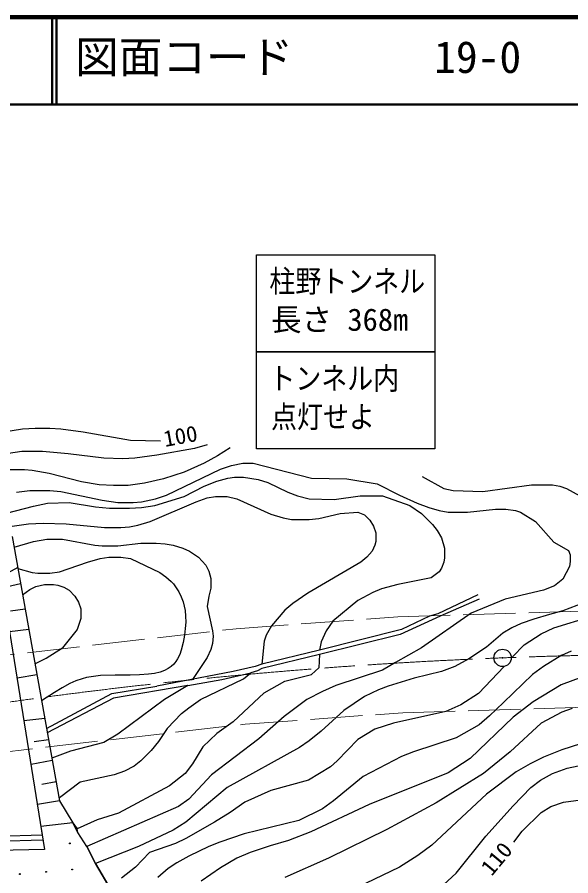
# Model space of a CAD drawing. Units: millimetres, scale not verified. Extents: x -136300 to 507753, y -1132897 to 49634.
# Drawn here: x -58494 to 4932, y -48822 to 49634 of the extents above; entities that cross this region are included whole.
import ezdxf
from ezdxf.enums import TextEntityAlignment as Align

# ---------------------------------------------------------------- set-up
doc = ezdxf.new("R2010")
doc.units = ezdxf.units.MM
doc.header["$LTSCALE"] = 1000
doc.linetypes.add('CHAIN', pattern=[18.5, 12, -1.5, 3.5, -1.5])
doc.linetypes.add('DASHED', pattern=[7.5, 6, -1.5])
for name, color, linetype, lineweight in [('M-BGD', 7, 'Continuous', 25), ('M-BMK', 2, 'CHAIN', 13), ('M-BMK-SRVR', 3, 'Continuous', 25), ('M-STR-STR2', 171, 'DASHED', 13), ('M-STR-STRC', 7, 'Continuous', 25), ('M-TTL', 2, 'Continuous', 140), ('M-TTL-LINE', 7, 'Continuous', 50), ('M-TTL-TXT', 7, 'Continuous', 13)]:
    doc.layers.add(name, color=color, linetype=linetype, lineweight=lineweight)
doc.styles.add('ＭＳ ゴシック', font='')
doc.styles.get('ＭＳ ゴシック').set_extended_font_data('MS Gothic')

# ---------------------------------------------------------------- blocks, each defined once
blk = doc.blocks.new('BUHIN16')
at = {"color": 3, "linetype": 'Continuous', "lineweight": 25}
for radius in [995, 30]:
    blk.add_circle((0, 0), radius, dxfattribs=at)

msp = doc.modelspace()

# ---------------------------------------------------------------- linework, layer by layer
at = {"layer": 'M-BGD'}
for p, q in [((-57891, 2377), (-60007, 2038)), ((-56451, 2462), (-57891, 2377)), ((-54758, 2462), (-56451, 2462)), ((-53488, 2377), (-54758, 2462)), ((-50948, 2038), (-53488, 2377)), ((-45529, 1107), (-50948, 2038)), ((-42058, 1022), (-45529, 1107)), ((-38163, 176), (-42481, -586)), ((-36724, 599), (-38163, 176)), ((-34099, 260), (-35539, -671)), ((-57975, -163), (-62039, -756)), ((-55605, -163), (-57975, -163)), ((-52641, -417), (-55605, -163)), ((-48577, -925), (-52641, -417)), ((-46376, -1010), (-48577, -925)), ((-45021, -925), (-46376, -1010)), ((-42481, -586), (-45021, -925)), ((-35539, -671), (-37063, -1518)), ((-37063, -1518), (-39349, -2534)), ((-35200, -2195), (-33930, -1772)), ((-33930, -1772), (-32660, -1518)), ((-32660, -1518), (-31475, -1518)), ((-31475, -1518), (-24786, -3211)), ((-57637, -2280), (-59330, -2280)), ((-56790, -2364), (-57637, -2280)), ((-54843, -2703), (-56790, -2364)), ((-51117, -3634), (-54843, -2703)), ((-39349, -2534), (-41719, -3296)), ((-41381, -5158), (-35200, -2195)), ((-49085, -3973), (-51117, -3634)), ((-43921, -3804), (-45783, -4058)), ((-41719, -3296), (-43921, -3804)), ((-37063, -4142), (-35623, -3550)), ((-35623, -3550), (-34353, -3211)), ((-34353, -3211), (-33591, -3126)), ((-33591, -3126), (-32575, -3126)), ((-32575, -3126), (-30882, -3380)), ((-30882, -3380), (-29781, -3719)), ((-29781, -3719), (-27495, -4820)), ((-24786, -3211), (-20722, -3296)), ((-20722, -3296), (-17251, -3888)), ((-17251, -3888), (-14711, -5158)), ((-12086, -3042), (-9631, -4396)), ((-58568, -4820), (-57044, -4650)), ((-57044, -4650), (-54758, -4650)), ((-54758, -4650), (-53488, -4735)), ((-53488, -4735), (-48747, -5751)), ((-47477, -4058), (-49085, -3973)), ((-45783, -4058), (-47477, -4058)), ((-39349, -5328), (-37063, -4142)), ((-27495, -4820), (-26395, -5243)), ((-9631, -4396), (-8530, -4650)), ((-8530, -4650), (-5143, -4735)), ((-5143, -4735), (445, -3973)), ((445, -3973), (2815, -3973)), ((2815, -3973), (3662, -4142)), ((3662, -4142), (4424, -4396)), ((4424, -4396), (5948, -5243)), ((-48747, -5751), (-46969, -6005)), ((-44259, -5920), (-42651, -5582)), ((-42735, -6344), (-39349, -5328)), ((-42651, -5582), (-41381, -5158)), ((-37994, -5920), (-36724, -5497)), ((-36724, -5497), (-35793, -5328)), ((-35793, -5328), (-34438, -5328)), ((-34438, -5328), (-33337, -5582)), ((-33337, -5582), (-29443, -7360)), ((-26395, -5243), (-25040, -5582)), ((-25040, -5582), (-22161, -5666)), ((-22161, -5666), (-19198, -5243)), ((-19198, -5243), (-16658, -5243)), ((-16658, -5243), (-13525, -6344)), ((-14711, -5158), (-12679, -6090)), ((-61447, -7698), (-56621, -6428)), ((-56621, -6428), (-55012, -6090)), ((-55012, -6090), (-52557, -6005)), ((-52557, -6005), (-49509, -6513)), ((-49509, -6513), (-47900, -6682)), ((-47900, -6682), (-45614, -6682)), ((-46969, -6005), (-45191, -6005)), ((-45614, -6682), (-44259, -6598)), ((-45191, -6005), (-44259, -5920)), ((-44259, -6598), (-42735, -6344)), ((-43243, -8206), (-37994, -5920)), ((-13525, -6344), (-12171, -7275)), ((-12679, -6090), (-11324, -6598)), ((-11324, -6598), (-10139, -6936)), ((-6921, -7106), (-3704, -6767)), ((-3704, -6767), (-2519, -6767)), ((-2519, -6767), (-1418, -6936)), ((-29443, -7360), (-28003, -7783)), ((-28003, -7783), (-27072, -7952)), ((-25040, -7952), (-23939, -7868)), ((-23939, -7868), (-21484, -7275)), ((-21484, -7275), (-19452, -7106)), ((-19452, -7106), (-18690, -7444)), ((-18690, -7444), (-18097, -8037)), ((-12171, -7275), (-10901, -8545)), ((-10139, -6936), (-9123, -7106)), ((-9123, -7106), (-6921, -7106)), ((-1418, -6936), (-825, -7106)), ((-825, -7106), (868, -8206)), ((-59076, -8714), (-57213, -8460)), ((-57213, -8460), (-55520, -8376)), ((-55520, -8376), (-52895, -8460)), ((-52895, -8460), (-48493, -8884)), ((-46630, -8884), (-45614, -8799)), ((-45614, -8799), (-44683, -8630)), ((-44683, -8630), (-43243, -8206)), ((-27072, -7952), (-25040, -7952)), ((-18097, -8037), (-17674, -8714)), ((-17674, -8714), (-17420, -9476)), ((-10901, -8545), (-10393, -9222)), ((868, -8206), (2985, -10577)), ((-48493, -8884), (-46630, -8884)), ((-17420, -9476), (-17420, -10492)), ((-10393, -9222), (-9885, -10069)), ((-59076, -9900), (-53657, -40210)), ((-58856, -11132), (-56621, -10492)), ((-56621, -10492), (-55097, -10238)), ((-55097, -10238), (-53319, -10238)), ((-53319, -10238), (-49593, -10916)), ((-46969, -11000), (-44344, -10662)), ((-44344, -10662), (-42566, -10662)), ((-42566, -10662), (-41550, -10746)), ((-41550, -10746), (-40619, -10916)), ((-17420, -10492), (-17505, -10916)), ((-9885, -10069), (-9546, -11254)), ((2985, -10577), (4678, -11508)), ((-49593, -10916), (-48747, -11000)), ((-48747, -11000), (-46969, -11000)), ((-40619, -10916), (-39518, -11254)), ((-39518, -11254), (-38756, -11593)), ((-38756, -11593), (-37740, -12270)), ((-17843, -11593), (-18436, -12270)), ((-17505, -10916), (-17843, -11593)), ((-9546, -11254), (-9546, -12355)), ((4678, -11508), (4847, -12016)), ((-50440, -12863), (-49001, -12440)), ((-49001, -12440), (-47985, -12270)), ((-47985, -12270), (-46630, -12270)), ((-46630, -12270), (-45529, -12440)), ((-45529, -12440), (-42143, -14048)), ((-37740, -12270), (-36893, -13202)), ((-18436, -12270), (-19113, -12863)), ((-9546, -12355), (-9631, -12863)), ((4847, -12778), (4763, -13371)), ((4847, -12016), (4847, -12778)), ((-58438, -13470), (-62643, -15758)), ((-58418, -13583), (-56790, -14048)), ((-53657, -13964), (-50440, -12863)), ((-36893, -13202), (-36555, -13879)), ((-19113, -12863), (-25209, -16419)), ((-9885, -13540), (-10139, -13964)), ((-9631, -12863), (-9885, -13540)), ((4763, -13371), (4001, -14810)), ((-56790, -14048), (-56113, -14133)), ((-56113, -14133), (-54758, -14133)), ((-54758, -14133), (-53657, -13964)), ((-36555, -13879), (-36301, -14726)), ((-36301, -14726), (-36301, -15826)), ((-11070, -14641), (-14880, -15403)), ((-10139, -13964), (-11070, -14641)), ((-58106, -15330), (-62547, -16355)), ((-57044, -15996), (-56367, -15657)), ((-56367, -15657), (-55351, -15403)), ((-55351, -15403), (-54335, -15403)), ((-54335, -15403), (-53827, -15488)), ((-53827, -15488), (-53149, -15742)), ((-53149, -15742), (-52557, -16080)), ((-14880, -15403), (-16743, -15911)), ((3069, -15572), (1799, -16080)), ((4001, -14810), (3069, -15572)), ((-60177, -15808), (-55352, -45798)), ((-57878, -16603), (-57044, -15996)), ((-52557, -16080), (-51879, -16758)), ((-36301, -15826), (-36555, -16758)), ((-25209, -16419), (-26903, -17604)), ((-17759, -16334), (-19452, -17266)), ((-16743, -15911), (-17759, -16334)), ((-5736, -16588), (-10308, -18790)), ((1799, -16080), (-2603, -17096)), ((-51879, -16758), (-51456, -17435)), ((-51456, -17435), (-51202, -18197)), ((-36555, -16758), (-36724, -17943)), ((-26903, -17604), (-27834, -18366)), ((-19452, -17266), (-22331, -19636)), ((-5567, -17096), (-10054, -19044)), ((-2603, -17096), (-6498, -18705)), ((8149, -16842), (4001, -18451)), ((-57585, -18242), (-59246, -18478)), ((-51202, -18197), (-51202, -19298)), ((-36724, -17943), (-36131, -20737)), ((-27834, -18366), (-29358, -20144)), ((-6498, -18705), (-12171, -22684)), ((4001, -18451), (2477, -18874)), ((2985, -20398), (9250, -18451)), ((-51202, -19298), (-51625, -20568)), ((-22331, -19636), (-23093, -20737)), ((-10054, -19044), (-14626, -21160)), ((-11239, -19044), (-14457, -20568)), ((-10308, -18790), (-11239, -19044)), ((699, -19382), (-741, -19890)), ((2477, -18874), (699, -19382)), ((-57167, -20579), (-59367, -20843)), ((-51625, -20568), (-53319, -22684)), ((-29358, -20144), (-29951, -21245)), ((-14457, -20568), (-23855, -22938)), ((-1841, -20398), (-2857, -20991)), ((-741, -19890), (-1841, -20398)), ((1545, -21076), (2985, -20398)), ((-36131, -20737), (-36047, -21330)), ((-36047, -21330), (-36131, -22176)), ((-29951, -21245), (-30205, -21922)), ((-14626, -21160), (-23855, -23446)), ((-23093, -20737), (-23685, -22007)), ((-2857, -20991), (-4720, -22600)), ((-402, -22346), (1545, -21076)), ((-36131, -22176), (-36301, -22854)), ((-30205, -21922), (-30459, -24547)), ((-23685, -22007), (-23855, -22938)), ((-4720, -22600), (-6752, -23954)), ((-1757, -23700), (-402, -22346)), ((-55181, -23870), (-53319, -22684)), ((-36301, -22854), (-36724, -23785)), ((-23855, -22938), (-30459, -24547)), ((-23855, -23446), (-30459, -25055)), ((-23855, -23446), (-23939, -24970)), ((-12171, -22684), (-15134, -24378)), ((3916, -23531), (1799, -24801)), ((13145, -23446), (3831, -26918)), ((3916, -23531), (5017, -23023)), ((-56464, -24511), (-55181, -23870)), ((-36724, -23785), (-38428, -26300)), ((-30459, -24547), (-31221, -24801)), ((-15134, -24378), (-16658, -25224)), ((-6752, -23954), (-8361, -24801)), ((-33761, -25394), (-42481, -27087)), ((-35031, -26325), (-31729, -25563)), ((-31221, -24801), (-33761, -25394)), ((-32575, -26240), (-31729, -25563)), ((-30967, -25309), (-31729, -25563)), ((-30459, -25055), (-30967, -25309)), ((-24786, -25732), (-23939, -24970)), ((-16658, -25224), (-21992, -27002)), ((-9885, -25394), (-13017, -26156)), ((-8361, -24801), (-9885, -25394)), ((-2688, -24801), (-5651, -27934)), ((1799, -24801), (529, -25732)), ((-56237, -25782), (-58483, -26156)), ((-38925, -27002), (-35031, -26325)), ((-37486, -28611), (-32575, -26240)), ((-30205, -27849), (-27834, -26494)), ((-27834, -26494), (-24786, -25732)), ((-13017, -26156), (-15981, -27087)), ((529, -25732), (-2773, -28950)), ((-47646, -27934), (-42481, -27087)), ((-38925, -27002), (-47477, -28442)), ((-38925, -27002), (-41635, -28611)), ((-21992, -27002), (-23516, -27680)), ((-17081, -27510), (-18690, -28272)), ((-15981, -27087), (-17081, -27510)), ((3831, -26918), (614, -28865)), ((-55138, -31930), (-47646, -27934)), ((-47477, -28442), (-55047, -32436)), ((-33761, -31151), (-30205, -27849)), ((-23516, -27680), (-25294, -28611)), ((-18690, -28272), (-21061, -29881)), ((-5651, -27934), (-7683, -29204)), ((-41635, -28611), (-46969, -32590)), ((-38841, -29542), (-37486, -28611)), ((-25294, -28611), (-27919, -30558)), ((-7683, -29204), (-9377, -29966)), ((-2773, -28950), (-4381, -30474)), ((614, -28865), (-1672, -30643)), ((-41296, -31913), (-39687, -30220)), ((-39687, -30220), (-38841, -29542)), ((-21061, -29881), (-23685, -32252)), ((-9377, -29966), (-15388, -31320)), ((-4381, -30474), (-5567, -31490)), ((3916, -30050), (1545, -31320)), ((5101, -29627), (3916, -30050)), ((-55343, -30781), (-57721, -31066)), ((-33761, -31151), (-35623, -32506)), ((-27919, -30558), (-30797, -33098)), ((-15388, -31320), (-17505, -31998)), ((-5567, -31490), (-8191, -33014)), ((-1672, -30643), (-6583, -35384)), ((1545, -31320), (-2011, -34622)), ((-41296, -31913), (-42312, -33437)), ((-23685, -32252), (-25040, -33352)), ((-17505, -31998), (-19452, -33183)), ((-54906, -33229), (-56567, -33466)), ((-46969, -32590), (-48577, -33522)), ((-42312, -33437), (-43159, -34453)), ((-35623, -32506), (-37232, -34030)), ((-30797, -33098), (-36216, -37247)), ((-25040, -33352), (-26141, -34114)), ((-19452, -33183), (-21823, -35638)), ((-8191, -33014), (-13102, -34622)), ((-48577, -33522), (-52387, -34538)), ((-43159, -34453), (-44344, -35638)), ((-37232, -34030), (-38417, -35977)), ((-26141, -34114), (-34438, -38686)), ((3916, -34368), (1799, -35215)), ((6033, -33691), (3916, -34368)), ((-52387, -34538), (-54530, -35331)), ((-14457, -35130), (-18859, -37416)), ((-13102, -34622), (-14457, -35130)), ((-6583, -35384), (-9123, -36993)), ((-2011, -34622), (-5059, -37078)), ((1799, -35215), (275, -35977)), ((-54481, -35601), (-56875, -36062)), ((-45106, -36231), (-46207, -36824)), ((-44344, -35638), (-45106, -36231)), ((-38417, -35977), (-39264, -37078)), ((-22585, -36316), (-25125, -37840)), ((-21823, -35638), (-22585, -36316)), ((275, -35977), (-1333, -36908)), ((4509, -36485), (7218, -35892)), ((-47392, -37247), (-51287, -38094)), ((-46207, -36824), (-47392, -37247)), ((-39264, -37078), (-41042, -38517)), ((-36216, -37247), (-38841, -40041)), ((-9123, -36993), (-18182, -40634)), ((-5059, -37078), (-10477, -40464)), ((-1333, -36908), (-4720, -39448)), ((1461, -37840), (2815, -37078)), ((2815, -37078), (4509, -36485)), ((-54045, -38040), (-55689, -38348)), ((-51287, -38094), (-53657, -39872)), ((-25125, -37840), (-29443, -39025)), ((-18859, -37416), (-22246, -40210)), ((360, -38686), (1461, -37840)), ((-41042, -38517), (-46884, -41650)), ((-34438, -38686), (-39179, -42666)), ((-29443, -39025), (-32406, -40380)), ((-1672, -40803), (360, -38686)), ((-53657, -40210), (-56179, -40662)), ((-53657, -40210), (-52133, -42750)), ((-38841, -40041), (-40026, -40888)), ((-22246, -40210), (-23516, -41142)), ((-4720, -39448), (-10985, -45290)), ((4085, -40380), (11197, -39448)), ((-40026, -40888), (-50525, -45460)), ((-32406, -40380), (-34099, -41565)), ((-23516, -41142), (-26225, -42496)), ((-18182, -40634), (-24871, -43766)), ((-10477, -40464), (-16150, -43512)), ((-4805, -44274), (-1672, -40803)), ((1545, -41565), (2646, -40888)), ((2646, -40888), (4085, -40380)), ((-46884, -41650), (-49339, -42412)), ((-34099, -41565), (-35877, -42666)), ((-656, -43682), (1545, -41565)), ((-52133, -42750), (-55774, -43174)), ((-52133, -42750), (-55774, -43174)), ((-52133, -42750), (-55774, -43174)), ((-55774, -43174), (-55352, -45798)), ((-51541, -43851), (-52133, -42750)), ((-52133, -42750), (-51625, -43428)), ((-49339, -42412), (-51625, -43428)), ((-39179, -42666), (-40619, -43597)), ((-35877, -42666), (-39179, -44528)), ((-26225, -42496), (-32491, -44020)), ((-82952, -44952), (-55605, -44105)), ((-51541, -43851), (-51625, -43428)), ((-50525, -45460), (-51541, -43851)), ((-50525, -45460), (-51541, -43851)), ((-40619, -43597), (-44598, -45460)), ((-32491, -44020), (-35285, -44952)), ((-24871, -43766), (-27411, -44782)), ((-16150, -43512), (-22839, -46814)), ((-8191, -48508), (-4805, -44274)), ((-1587, -44952), (-656, -43682)), ((-82882, -45550), (-55587, -44705)), ((-40365, -45121), (-43328, -46137)), ((-39179, -44528), (-40365, -45121)), ((-35285, -44952), (-36555, -45460)), ((-27411, -44782), (-29527, -45375)), ((-55352, -45798), (-87690, -46538)), ((-55352, -45798), (-87690, -46538)), ((-49509, -47407), (-50525, -45460)), ((-50525, -45460), (-49509, -47407)), ((-44598, -45460), (-49509, -47407)), ((-43328, -46137), (-44937, -47830)), ((-36555, -45460), (-38841, -46560)), ((-31813, -46137), (-33337, -46814)), ((-29527, -45375), (-31813, -46137)), ((-10985, -45290), (-12594, -46476)), ((-38841, -46560), (-40195, -47322)), ((-33337, -46814), (-35200, -47915)), ((-22839, -46814), (-27834, -49016)), ((-12594, -46476), (-14711, -47830)), ((-47731, -50455), (-49509, -47407)), ((-49509, -47407), (-47731, -50455)), ((-44937, -47830), (-46545, -49100)), ((-41211, -48000), (-42397, -49016)), ((-40195, -47322), (-41211, -48000)), ((-35200, -47915), (-37401, -49439)), ((-14711, -47830), (-18605, -49693)), ((-10562, -50709), (-8191, -48508))]:
    msp.add_line(p, q, dxfattribs=at)
msp.add_lwpolyline([(-42143, -14048), (-41478, -14548), (-40855, -15091), (-40602, -15358), (-40263, -15793), (-39965, -16274), (-39699, -16824), (-39489, -17399), (-39261, -18394), (-39194, -19063), (-39188, -19734), (-39237, -20463), (-39331, -21217), (-39481, -22080), (-39690, -22931), (-39875, -23460), (-40111, -23955), (-40304, -24257), (-40531, -24535), (-40839, -24817), (-41193, -25058), (-41635, -25279), (-42125, -25455), (-42769, -25610), (-43450, -25712), (-44493, -25787), (-45544, -25806), (-47286, -25806), (-48949, -25865), (-49759, -25953), (-50551, -26098), (-51050, -26230), (-51759, -26476), (-52456, -26783), (-53353, -27258), (-54237, -27794), (-55703, -28770)], dxfattribs=at)
for centre in [(-52462, -45107), (-52200, -48096), (-58178, -48618), (-55189, -48357)]:
    msp.add_circle(centre, 49.8, dxfattribs=at)
for centre, start, end in [((-55450, -45369), 314.09381, 64.18483), ((-49212, -47835), 176.96822, 243.54477)]:
    msp.add_arc(centre, 49.8, start, end, dxfattribs=at)
at = {"layer": 'M-BMK'}
msp.add_arc((18844, -583692), 560287, 85.00821, 102.27853, dxfattribs=at)
at = {"layer": 'M-STR-STR2'}
for p, q in [((-14880, -19128), (7218, -18451)), ((-33422, -20483), (-14880, -19128)), ((-64780, -24113), (-33422, -20483)), ((-14311, -30116), (7356, -29452)), ((-32389, -31437), (-14311, -30116)), ((-62707, -34946), (-32389, -31437))]:
    msp.add_line(p, q, dxfattribs=at)
at = {"layer": 'M-STR-STRC'}
for p, q in [((-31078, 11267), (-31078, 22398)), ((-31078, 22398), (-10648, 22398)), ((-10648, 22398), (-10648, 11267)), ((-10648, 11267), (-31078, 11267)), ((-31078, 137), (-31078, 11267)), ((-31078, 11267), (-10648, 11267)), ((-10648, 11267), (-10648, 137)), ((-10648, 137), (-31078, 137))]:
    msp.add_line(p, q, dxfattribs=at)
at = {"layer": 'M-TTL'}
msp.add_line((507753, 49634), (-132247, 49634), dxfattribs=at)
at = {"layer": 'M-TTL-LINE'}
for p, q in [((-54497, 49634), (-54497, 39634)), ((-53997, 49634), (-53997, 39634)), ((-132247, 39634), (507753, 39634))]:
    msp.add_line(p, q, dxfattribs=at)

# ---------------------------------------------------------------- block references
at = {"layer": 'M-BMK-SRVR'}
msp.add_blockref('BUHIN16', (-2886, -23827), dxfattribs=at)

# ---------------------------------------------------------------- texts
at = {"layer": 'M-BGD', "style": 'ＭＳ ゴシック', "width": 1.05}
for s, rotation, p in [('100', 10.4, (-41461, -188)), ('110', 50.2, (-3714, -49296))]:
    msp.add_text(s, height=1833, rotation=rotation, dxfattribs=at).set_placement(p, align=Align.BOTTOM_LEFT)
at = {"layer": 'M-STR-STRC', "style": 'ＭＳ ゴシック', "width": 0.85}
for s, p in [('柱野トンネル', (-29604, 17305)), ('トンネル内', (-29604, 6175)), ('点灯せよ', (-29413, 1772))]:
    msp.add_text(s, height=2566, dxfattribs=at).set_placement(p, align=Align.BOTTOM_LEFT)
at = {"layer": 'M-STR-STRC', "style": 'ＭＳ ゴシック'}
msp.add_text('長さ 368m', height=2566, dxfattribs=at).set_placement((-29413, 12902), align=Align.BOTTOM_LEFT)
at = {"layer": 'M-TTL-TXT', "style": 'ＭＳ ゴシック'}
for s, p in [('図面コード', (-51868, 42134)), ('19-0', (-10726, 42134))]:
    msp.add_text(s, height=3666, dxfattribs=at).set_placement(p, align=Align.BOTTOM_LEFT)

doc.saveas('drawing.dxf')
